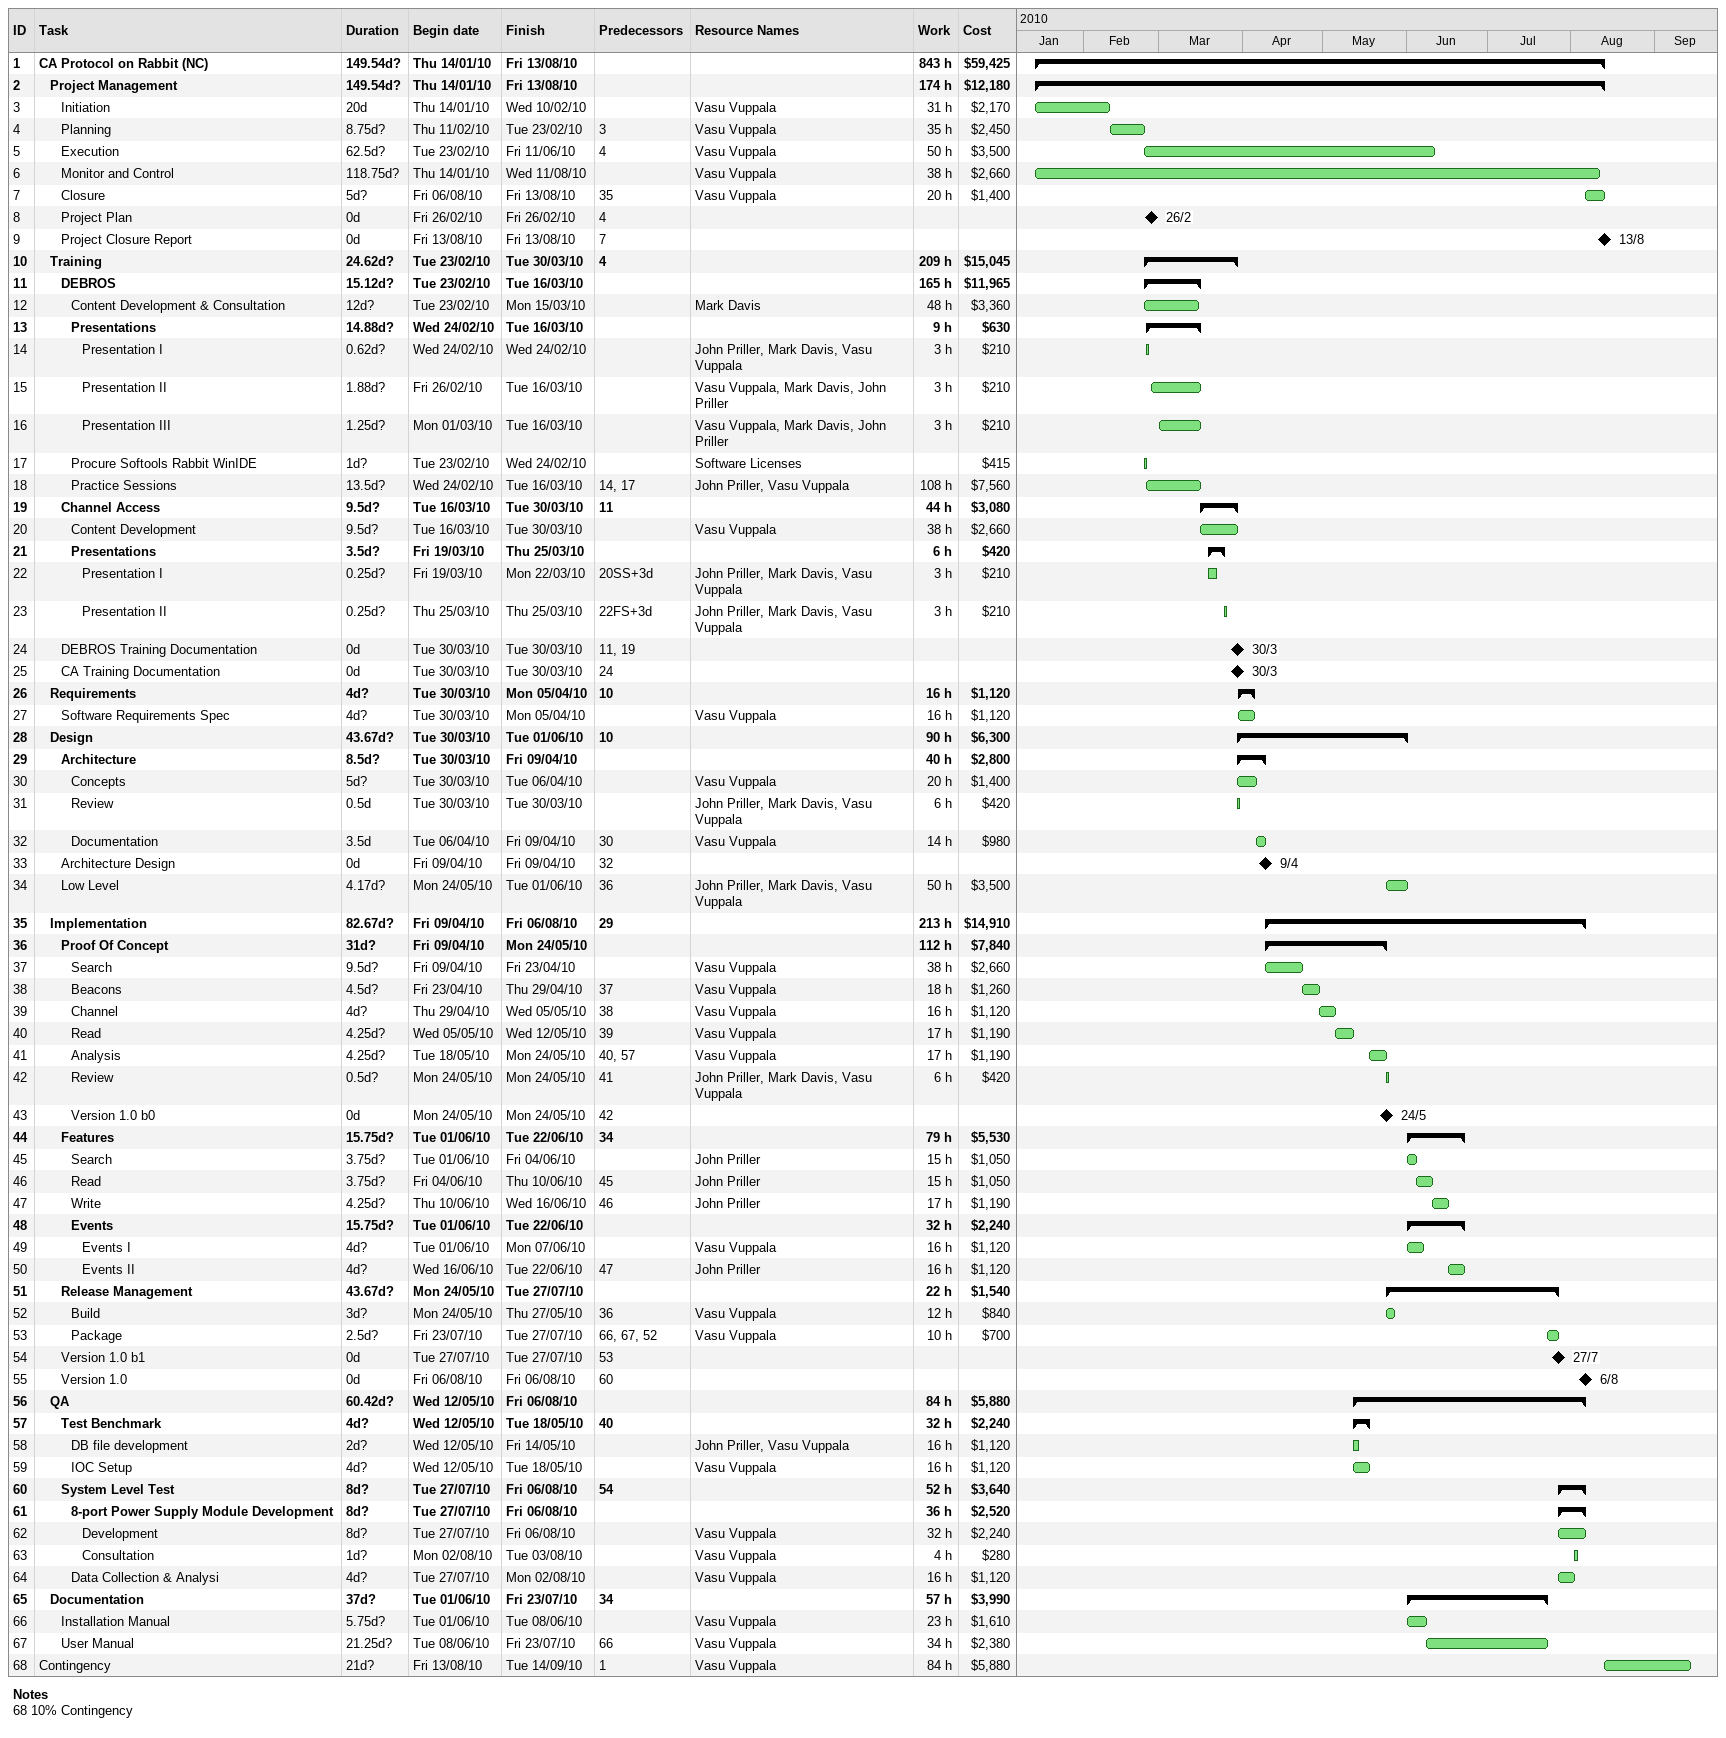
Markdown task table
| ID | Level | Task | Duration | Start | Finish | Predecessors | Resources | Work (h) | Cost ($) |
|---|---|---|---|---|---|---|---|---|---|
| 1 | 1 | **CA Protocol on Rabbit (NC)** | 149.54d? | 2010-01-14 | 2010-08-13 |  |  | 843 | 59425 |
| 2 | 2 | **Project Management** | 149.54d? | 2010-01-14 | 2010-08-13 |  |  | 174 | 12180 |
| 3 | 3 | Initiation | 20d | 2010-01-14 | 2010-02-10 |  | Vasu Vuppala | 31 | 2170 |
| 4 | 3 | Planning | 8.75d? | 2010-02-11 | 2010-02-23 | 3 | Vasu Vuppala | 35 | 2450 |
| 5 | 3 | Execution | 62.5d? | 2010-02-23 | 2010-06-11 | 4 | Vasu Vuppala | 50 | 3500 |
| 6 | 3 | Monitor and Control | 118.75d? | 2010-01-14 | 2010-08-11 |  | Vasu Vuppala | 38 | 2660 |
| 7 | 3 | Closure | 5d? | 2010-08-06 | 2010-08-13 | 35 | Vasu Vuppala | 20 | 1400 |
| 8 | 3 | Project Plan | 0d | 2010-02-26 | 2010-02-26 | 4 |  |  |  |
| 9 | 3 | Project Closure Report | 0d | 2010-08-13 | 2010-08-13 | 7 |  |  |  |
| 10 | 2 | **Training** | 24.62d? | 2010-02-23 | 2010-03-30 | 4 |  | 209 | 15045 |
| 11 | 3 | **DEBROS** | 15.12d? | 2010-02-23 | 2010-03-16 |  |  | 165 | 11965 |
| 12 | 4 | Content Development & Consultation | 12d? | 2010-02-23 | 2010-03-15 |  | Mark Davis | 48 | 3360 |
| 13 | 4 | **Presentations** | 14.88d? | 2010-02-24 | 2010-03-16 |  |  | 9 | 630 |
| 14 | 5 | Presentation I | 0.62d? | 2010-02-24 | 2010-02-24 |  | John Priller, Mark Davis, Vasu Vuppala | 3 | 210 |
| 15 | 5 | Presentation II | 1.88d? | 2010-02-26 | 2010-03-16 |  | Vasu Vuppala, Mark Davis, John Priller | 3 | 210 |
| 16 | 5 | Presentation III | 1.25d? | 2010-03-01 | 2010-03-16 |  | Vasu Vuppala, Mark Davis, John Priller | 3 | 210 |
| 17 | 4 | Procure Softools Rabbit WinIDE | 1d? | 2010-02-23 | 2010-02-24 |  | Software Licenses |  | 415 |
| 18 | 4 | Practice Sessions | 13.5d? | 2010-02-24 | 2010-03-16 | 14, 17 | John Priller, Vasu Vuppala | 108 | 7560 |
| 19 | 3 | **Channel Access** | 9.5d? | 2010-03-16 | 2010-03-30 | 11 |  | 44 | 3080 |
| 20 | 4 | Content Development | 9.5d? | 2010-03-16 | 2010-03-30 |  | Vasu Vuppala | 38 | 2660 |
| 21 | 4 | **Presentations** | 3.5d? | 2010-03-19 | 2010-03-25 |  |  | 6 | 420 |
| 22 | 5 | Presentation I | 0.25d? | 2010-03-19 | 2010-03-22 | 20SS+3d | John Priller, Mark Davis, Vasu Vuppala | 3 | 210 |
| 23 | 5 | Presentation II | 0.25d? | 2010-03-25 | 2010-03-25 | 22FS+3d | John Priller, Mark Davis, Vasu Vuppala | 3 | 210 |
| 24 | 3 | DEBROS Training Documentation | 0d | 2010-03-30 | 2010-03-30 | 11, 19 |  |  |  |
| 25 | 3 | CA Training Documentation | 0d | 2010-03-30 | 2010-03-30 | 24 |  |  |  |
| 26 | 2 | **Requirements** | 4d? | 2010-03-30 | 2010-04-05 | 10 |  | 16 | 1120 |
| 27 | 3 | Software Requirements Spec | 4d? | 2010-03-30 | 2010-04-05 |  | Vasu Vuppala | 16 | 1120 |
| 28 | 2 | **Design** | 43.67d? | 2010-03-30 | 2010-06-01 | 10 |  | 90 | 6300 |
| 29 | 3 | **Architecture** | 8.5d? | 2010-03-30 | 2010-04-09 |  |  | 40 | 2800 |
| 30 | 4 | Concepts | 5d? | 2010-03-30 | 2010-04-06 |  | Vasu Vuppala | 20 | 1400 |
| 31 | 4 | Review | 0.5d | 2010-03-30 | 2010-03-30 |  | John Priller, Mark Davis, Vasu Vuppala | 6 | 420 |
| 32 | 4 | Documentation | 3.5d | 2010-04-06 | 2010-04-09 | 30 | Vasu Vuppala | 14 | 980 |
| 33 | 3 | Architecture Design | 0d | 2010-04-09 | 2010-04-09 | 32 |  |  |  |
| 34 | 3 | Low Level | 4.17d? | 2010-05-24 | 2010-06-01 | 36 | John Priller, Mark Davis, Vasu Vuppala | 50 | 3500 |
| 35 | 2 | **Implementation** | 82.67d? | 2010-04-09 | 2010-08-06 | 29 |  | 213 | 14910 |
| 36 | 3 | **Proof Of Concept** | 31d? | 2010-04-09 | 2010-05-24 |  |  | 112 | 7840 |
| 37 | 4 | Search | 9.5d? | 2010-04-09 | 2010-04-23 |  | Vasu Vuppala | 38 | 2660 |
| 38 | 4 | Beacons | 4.5d? | 2010-04-23 | 2010-04-29 | 37 | Vasu Vuppala | 18 | 1260 |
| 39 | 4 | Channel | 4d? | 2010-04-29 | 2010-05-05 | 38 | Vasu Vuppala | 16 | 1120 |
| 40 | 4 | Read | 4.25d? | 2010-05-05 | 2010-05-12 | 39 | Vasu Vuppala | 17 | 1190 |
| 41 | 4 | Analysis | 4.25d? | 2010-05-18 | 2010-05-24 | 40, 57 | Vasu Vuppala | 17 | 1190 |
| 42 | 4 | Review | 0.5d? | 2010-05-24 | 2010-05-24 | 41 | John Priller, Mark Davis, Vasu Vuppala | 6 | 420 |
| 43 | 4 | Version 1.0 b0 | 0d | 2010-05-24 | 2010-05-24 | 42 |  |  |  |
| 44 | 3 | **Features** | 15.75d? | 2010-06-01 | 2010-06-22 | 34 |  | 79 | 5530 |
| 45 | 4 | Search | 3.75d? | 2010-06-01 | 2010-06-04 |  | John Priller | 15 | 1050 |
| 46 | 4 | Read | 3.75d? | 2010-06-04 | 2010-06-10 | 45 | John Priller | 15 | 1050 |
| 47 | 4 | Write | 4.25d? | 2010-06-10 | 2010-06-16 | 46 | John Priller | 17 | 1190 |
| 48 | 4 | **Events** | 15.75d? | 2010-06-01 | 2010-06-22 |  |  | 32 | 2240 |
| 49 | 5 | Events I | 4d? | 2010-06-01 | 2010-06-07 |  | Vasu Vuppala | 16 | 1120 |
| 50 | 5 | Events II | 4d? | 2010-06-16 | 2010-06-22 | 47 | John Priller | 16 | 1120 |
| 51 | 3 | **Release Management** | 43.67d? | 2010-05-24 | 2010-07-27 |  |  | 22 | 1540 |
| 52 | 4 | Build | 3d? | 2010-05-24 | 2010-05-27 | 36 | Vasu Vuppala | 12 | 840 |
| 53 | 4 | Package | 2.5d? | 2010-07-23 | 2010-07-27 | 66, 67, 52 | Vasu Vuppala | 10 | 700 |
| 54 | 3 | Version 1.0 b1 | 0d | 2010-07-27 | 2010-07-27 | 53 |  |  |  |
| 55 | 3 | Version 1.0 | 0d | 2010-08-06 | 2010-08-06 | 60 |  |  |  |
| 56 | 2 | **QA** | 60.42d? | 2010-05-12 | 2010-08-06 |  |  | 84 | 5880 |
| 57 | 3 | **Test Benchmark** | 4d? | 2010-05-12 | 2010-05-18 | 40 |  | 32 | 2240 |
| 58 | 4 | DB file development | 2d? | 2010-05-12 | 2010-05-14 |  | John Priller, Vasu Vuppala | 16 | 1120 |
| 59 | 4 | IOC Setup | 4d? | 2010-05-12 | 2010-05-18 |  | Vasu Vuppala | 16 | 1120 |
| 60 | 3 | **System Level Test** | 8d? | 2010-07-27 | 2010-08-06 | 54 |  | 52 | 3640 |
| 61 | 4 | **8-port Power Supply Module Development** | 8d? | 2010-07-27 | 2010-08-06 |  |  | 36 | 2520 |
| 62 | 5 | Development | 8d? | 2010-07-27 | 2010-08-06 |  | Vasu Vuppala | 32 | 2240 |
| 63 | 5 | Consultation | 1d? | 2010-08-02 | 2010-08-03 |  | Vasu Vuppala | 4 | 280 |
| 64 | 4 | Data Collection & Analysi | 4d? | 2010-07-27 | 2010-08-02 |  | Vasu Vuppala | 16 | 1120 |
| 65 | 2 | **Documentation** | 37d? | 2010-06-01 | 2010-07-23 | 34 |  | 57 | 3990 |
| 66 | 3 | Installation Manual | 5.75d? | 2010-06-01 | 2010-06-08 |  | Vasu Vuppala | 23 | 1610 |
| 67 | 3 | User Manual | 21.25d? | 2010-06-08 | 2010-07-23 | 66 | Vasu Vuppala | 34 | 2380 |
| 68 | 1 | Contingency | 21d? | 2010-08-13 | 2010-09-14 | 1 | Vasu Vuppala | 84 | 5880 |

Notes
- 68: 10% Contingency
